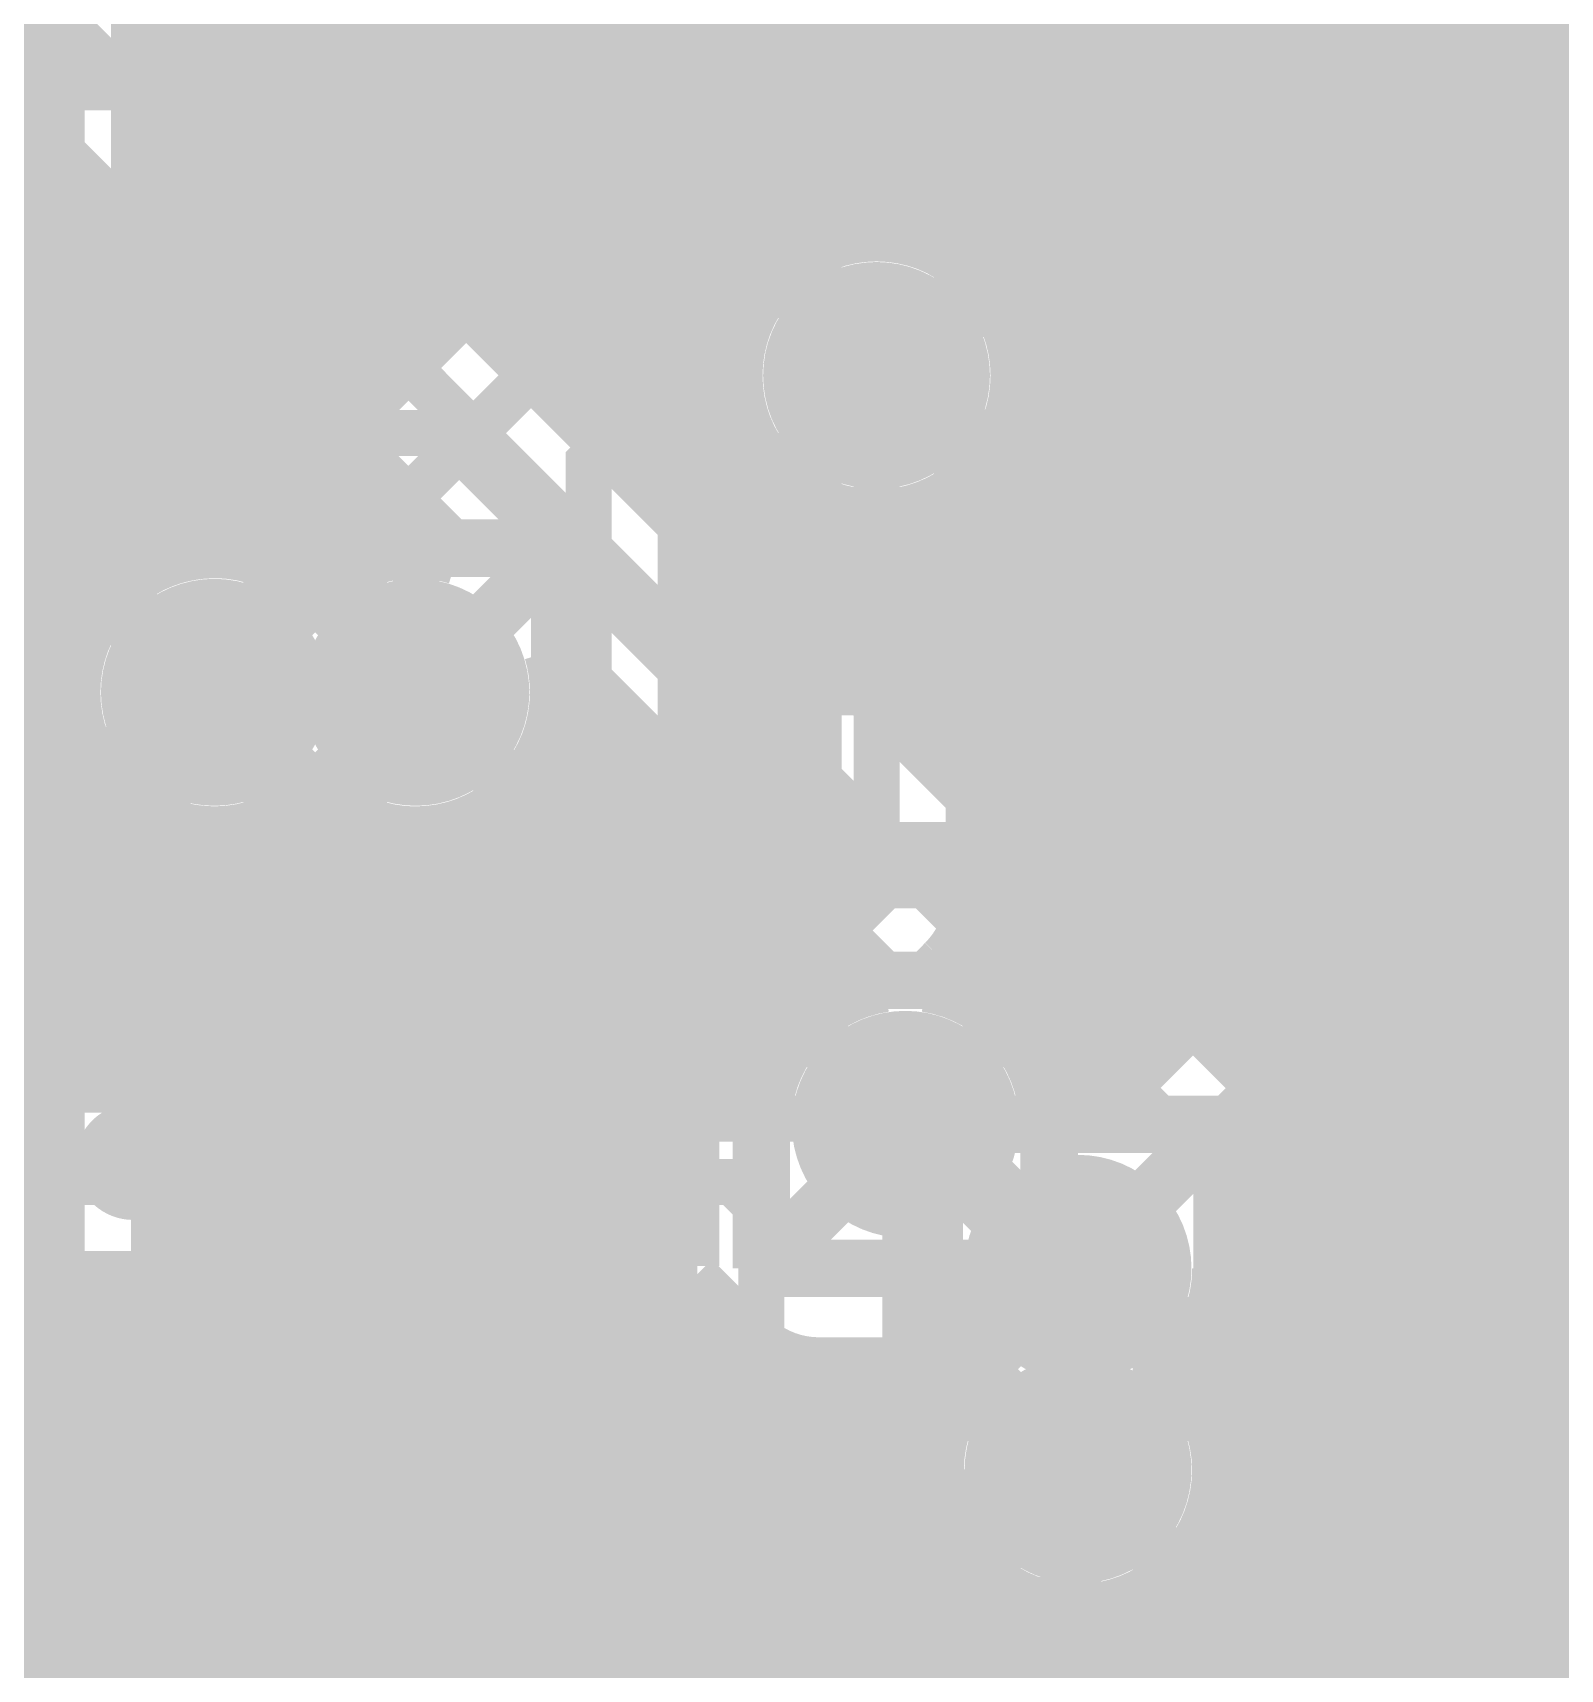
# Model space of a CAD drawing. Extents: x -4 to 136, y -50 to 40.
# Drawn here: x 70.45 to 77.18, y 10.3 to 17.51 of the extents above; entities that cross this region are included whole.
import ezdxf

# ---------------------------------------------------------------- set-up
doc = ezdxf.new("R2010")
doc.units = 0
doc.header["$MEASUREMENT"] = 0
doc.layers.get('0').update_dxf_attribs({"linetype": 'CONTINUOUS'})
for name, color, linetype in [('25-335-0_BOT', 7, 'CONTINUOUS'), ('25-335-0_DRD', 7, 'CONTINUOUS'), ('25-335-0_GND', 6, 'CONTINUOUS'), ('25-335-0_IN1', 4, 'CONTINUOUS'), ('25-335-0_SMT', 5, 'CONTINUOUS'), ('25-335-0_SPT', 10, 'CONTINUOUS'), ('25-335-0_SST', 9, 'CONTINUOUS'), ('25-335-0_TOP', 12, 'CONTINUOUS'), ('THRUHOLE_TAP', 15, 'CONTINUOUS')]:
    doc.layers.add(name, color=color, linetype=linetype)

# ---------------------------------------------------------------- blocks, each defined once
blk = doc.blocks.new('ROUND_40')
at = {"const_width": 0.29972}
blk.add_lwpolyline([(-0.14986, 0, 1), (0.14986, 0, 1)], format="xyb", close=True, dxfattribs=at)
blk = doc.blocks.new('ROUND_60')
at = {"const_width": 0.50038}
blk.add_lwpolyline([(-0.25019, 0, 1), (0.25019, 0, 1)], format="xyb", close=True, dxfattribs=at)
blk = doc.blocks.new('RECTANGLE_2')
blk.add_solid([(0.4826, 0.4064), (0.4826, -0.4064), (-0.4826, 0.4064), (-0.4826, -0.4064)])
blk = doc.blocks.new('RECTANGLE_21')
blk.add_solid([(0.44958, 0.65024), (0.44958, -0.65024), (-0.44958, 0.65024), (-0.44958, -0.65024)])
blk = doc.blocks.new('ROUND_23')
at = {"const_width": 0.10033}
blk.add_lwpolyline([(-0.050164, 0, 1), (0.050164, 0, 1)], format="xyb", close=True, dxfattribs=at)

msp = doc.modelspace()

# ---------------------------------------------------------------- linework, layer by layer
at = {"layer": '25-335-0_BOT'}
for points, const_width in [([(71.3232, 26.1112), (71.3232, 15.22984)], 0.254), ([(71.5518, 26.1112), (71.5518, 15.15618)], 0.254), ([(71.7804, 26.1112), (71.7804, 15.73784)], 0.254), ([(72.009, 26.1112), (72.009, 15.9766)], 0.254), ([(72.2376, 26.1112), (72.2376, 16.2052)], 0.254), ([(72.4662, 26.1112), (72.4662, 16.4338)], 0.254), ([(72.6948, 26.1112), (72.6948, 16.6624)], 0.254), ([(72.9234, 26.1112), (72.9234, 16.891)], 0.254), ([(73.152, 26.1112), (73.152, 17.1196)], 0.254), ([(73.3806, 26.1112), (73.3806, 17.3482)], 0.254), ([(73.6092, 26.1112), (73.6092, 17.5768)], 0.254), ([(70.104, 9.4488), (70.485, 9.8298), (70.485, 24.13)], 0.381), ([(71.0946, 23.96998), (71.0946, 15.2146)], 0.254), ([(71.0057, 23.7744), (71.0057, 15.18666)], 0.254), ([(72.136, 14.605), (72.136, 15.494), (74.549, 17.907), (82.804, 17.907), (83.439, 18.542), (83.693, 18.542)], 0.2032), ([(74.2442, 18.2118), (71.83628, 15.80388)], 0.254), ([(73.50506, 17.4752), (71.0057, 17.4752)], 0.254), ([(83.185, 17.399), (74.676, 17.399), (72.898, 15.621), (72.898, 14.351), (72.517, 13.97), (71.882, 13.97), (71.247, 14.605)], 0.2032), ([(73.27646, 17.2466), (71.0057, 17.2466)], 0.254), ([(73.04786, 17.018), (71.0057, 17.018)], 0.254), ([(74.8538, 16.9672), (74.45248, 16.56334)], 0.254), ([(82.72526, 16.9672), (74.8538, 16.9672)], 0.254), ([(74.9808, 16.9672), (74.9808, 12.68984)], 0.254), ([(75.2094, 16.9672), (75.2094, 12.827)], 0.254), ([(75.438, 16.9672), (75.438, 13.0556)], 0.254), ([(75.6666, 16.9672), (75.6666, 13.28166)], 0.254), ([(75.8952, 16.9672), (75.8952, 13.38326)], 0.254), ([(76.1238, 16.9672), (76.1238, 13.3858)], 0.254), ([(76.3524, 16.9672), (76.3524, 13.3858)], 0.254), ([(76.581, 16.9672), (76.581, 13.3858)], 0.254), ([(76.8096, 16.9672), (76.8096, 13.3858)], 0.254), ([(77.0382, 16.9672), (77.0382, 13.3858)], 0.254), ([(77.2668, 16.9672), (77.2668, 13.3858)], 0.254), ([(74.7522, 16.86306), (74.7522, 16.23822)], 0.254), ([(72.81926, 16.7894), (71.0057, 16.7894)], 0.254), ([(83.02498, 16.7894), (74.676, 16.7894)], 0.254), ([(74.5236, 16.63446), (74.5236, 16.5227)], 0.254), ([(72.59066, 16.5608), (71.0057, 16.5608)], 0.254), ([(87.3125, 16.5608), (74.45756, 16.5608)], 0.254), ([(72.36206, 16.3322), (71.0057, 16.3322)], 0.254), ([(77.79766, 16.3322), (74.70394, 16.3322)], 0.254), ([(72.13346, 16.1036), (71.0057, 16.1036)], 0.254), ([(77.64526, 16.1036), (74.7903, 16.1036)], 0.254), ([(73.66, 6.477), (73.66, 13.208), (74.168, 13.716), (74.168, 16.002)], 0.2032), ([(71.90486, 15.875), (71.0057, 15.875)], 0.254), ([(77.60208, 15.875), (74.78522, 15.875)], 0.254), ([(74.7522, 15.76578), (74.7522, 13.1318)], 0.254), ([(73.60412, 15.71752), (73.3298, 15.44066)], 0.254), ([(73.6092, 15.7099), (73.6092, 13.7668)], 0.254), ([(71.73214, 15.6464), (71.0057, 15.6464)], 0.254), ([(73.6473, 15.6464), (73.533, 15.6464)], 0.254), ([(77.64526, 15.6464), (74.6887, 15.6464)], 0.254), ([(73.7362, 15.54226), (73.7362, 13.8938)], 0.254), ([(74.5998, 15.54226), (74.5998, 13.716)], 0.254), ([(71.7042, 15.494), (71.7042, 15.0622)], 0.254), ([(73.3806, 15.49146), (73.3806, 13.5382)], 0.254), ([(71.7042, 15.4178), (71.0057, 15.4178)], 0.254), ([(73.3298, 15.44066), (73.3298, 14.351)], 0.254), ([(73.7362, 15.4178), (73.3298, 15.4178)], 0.254), ([(77.79766, 15.4178), (74.5998, 15.4178)], 0.254), ([(71.7042, 15.1892), (71.48322, 15.1892)], 0.254), ([(73.7362, 15.1892), (73.3298, 15.1892)], 0.254), ([(79.78648, 15.1892), (74.5998, 15.1892)], 0.254), ([(73.7362, 14.9606), (73.3298, 14.9606)], 0.254), ([(79.9084, 14.9606), (74.5998, 14.9606)], 0.254), ([(73.7362, 14.732), (73.3298, 14.732)], 0.254), ([(87.3125, 14.732), (74.5998, 14.732)], 0.254), ([(73.7362, 14.5034), (73.3298, 14.5034)], 0.254), ([(87.3125, 14.5034), (74.5998, 14.5034)], 0.254), ([(73.7362, 14.2748), (73.32218, 14.2748)], 0.254), ([(87.3125, 14.2748), (74.5998, 14.2748)], 0.254), ([(71.0057, 14.02334), (71.0057, 9.8298)], 0.254), ([(73.2028, 14.0462), (72.82688, 13.67028)], 0.254), ([(73.7362, 14.0462), (73.2028, 14.0462)], 0.254), ([(87.3125, 14.0462), (74.5998, 14.0462)], 0.254), ([(71.0946, 13.99286), (71.0946, -0.09398)], 0.254), ([(71.26478, 13.97508), (71.56958, 13.67028)], 0.254), ([(73.152, 13.99286), (73.152, 6.84784)], 0.254), ([(71.3232, 13.91666), (71.3232, -2.7813)], 0.254), ([(73.7362, 13.8938), (73.36028, 13.51788)], 0.254), ([(71.42226, 13.8176), (71.0057, 13.8176)], 0.254), ([(73.65746, 13.8176), (72.9742, 13.8176)], 0.254), ([(87.3125, 13.8176), (74.5998, 13.8176)], 0.254), ([(72.9234, 13.76426), (72.9234, -2.7813)], 0.254), ([(71.5518, 13.68806), (71.5518, -2.7813)], 0.254), ([(71.6788, 13.589), (71.0057, 13.589)], 0.254), ([(73.42886, 13.589), (72.7202, 13.589)], 0.254), ([(87.24138, 13.589), (74.57948, 13.589)], 0.254), ([(71.7804, 13.5509), (71.7804, -2.7813)], 0.254), ([(72.517, 13.5382), (71.882, 13.5382)], 0.254), ([(72.009, 13.5382), (72.009, -2.7813)], 0.254), ([(72.2376, 13.5382), (72.2376, -2.7813)], 0.254), ([(72.4662, 13.5382), (72.4662, -2.7813)], 0.254), ([(72.6948, 13.5763), (72.6948, -2.7813)], 0.254), ([(74.5236, 13.46962), (74.5236, 13.28674)], 0.254), ([(74.4728, 13.4112), (74.38644, 13.3223)], 0.254), ([(82.55, 13.3858), (75.946, 13.3858)], 0.254), ([(73.25614, 13.3604), (71.0057, 13.3604)], 0.254), ([(75.79868, 13.3604), (74.422, 13.3604)], 0.254), ([(75.6412, 13.2588), (75.07478, 12.69492)], 0.254), ([(73.2282, 13.208), (73.2282, 6.9342)], 0.254), ([(73.2282, 13.1318), (71.0057, 13.1318)], 0.254), ([(75.51166, 13.1318), (74.7522, 13.1318)], 0.254), ([(73.2282, 12.9032), (71.0057, 12.9032)], 0.254), ([(75.28306, 12.9032), (74.8919, 12.9032)], 0.254), ([(83.439, 12.065), (82.55, 12.954), (75.946, 12.954), (75.057, 12.065)], 0.2032), ([(73.2282, 12.6746), (71.0057, 12.6746)], 0.254), ([(74.295, 4.318), (74.295, 12.7)], 0.2032), ([(74.92492, 12.67968), (74.92394, 12.69994)], 0.254), ([(82.36966, 12.5222), (76.1238, 12.5222), (75.68692, 12.08278)], 0.254), ([(76.1238, 12.51966), (76.1238, 3.0226)], 0.254), ([(76.3524, 12.5222), (76.3524, 3.43154)], 0.254), ([(76.581, 12.5222), (76.581, 3.66014)], 0.254), ([(76.8096, 12.5222), (76.8096, 3.80746)], 0.254), ([(77.0382, 12.5222), (77.0382, 3.90398)], 0.254), ([(77.2668, 12.5222), (77.2668, 3.95478)], 0.254), ([(73.2282, 12.446), (71.0057, 12.446)], 0.254), ([(82.44586, 12.446), (76.0476, 12.446)], 0.254), ([(75.8952, 12.29106), (75.8952, -2.7813)], 0.254), ([(73.2282, 12.2174), (71.0057, 12.2174)], 0.254), ([(82.67446, 12.2174), (75.819, 12.2174)], 0.254), ([(73.2282, 11.9888), (71.0057, 11.9888)], 0.254), ([(82.81416, 11.9888), (75.68184, 11.9888)], 0.254), ([(75.6666, 11.90498), (75.6666, 11.33348)], 0.254), ([(73.2282, 11.7602), (71.0057, 11.7602)], 0.254), ([(82.88782, 11.7602), (75.60818, 11.7602)], 0.254), ([(73.2282, 11.5316), (71.0057, 11.5316)], 0.254), ([(83.10372, 11.5316), (75.5777, 11.5316)], 0.254), ([(73.2282, 11.303), (71.0057, 11.303)], 0.254), ([(82.81162, 11.303), (75.67422, 11.303)], 0.254), ([(73.2282, 11.0744), (71.0057, 11.0744)], 0.254), ([(82.62112, 11.0744), (75.6793, 11.0744)], 0.254), ([(75.6666, 11.01598), (75.6666, 9.68248)], 0.254), ([(73.2282, 10.8458), (71.0057, 10.8458)], 0.254), ([(82.55762, 10.8458), (75.59294, 10.8458)], 0.254), ([(74.7268, 10.64006), (74.7268, 10.06094)], 0.254), ([(75.438, 10.67308), (75.438, 10.02538)], 0.254), ([(73.2282, 10.6172), (71.0057, 10.6172)], 0.254), ([(74.7649, 10.6172), (74.7268, 10.6172)], 0.254), ([(74.7522, 10.62482), (74.7522, 10.07618)], 0.254), ([(75.2094, 10.56386), (75.2094, 10.1346)], 0.254), ([(82.58048, 10.6172), (75.34656, 10.6172)], 0.254), ([(74.9808, 10.55116), (74.9808, 10.14984)], 0.254), ([(73.2282, 10.3886), (71.0057, 10.3886)], 0.254), ([(82.7024, 10.3886), (74.7268, 10.3886)], 0.254)]:
    msp.add_lwpolyline(points, dxfattribs=dict(at, const_width=const_width))
at = {"layer": '25-335-0_BOT', "const_width": 0.254}
for points in [[(74.79792, 16.002, 0.2826171), (74.45248, 16.56334)], [(74.5998, 15.54226, 0.2070673), (74.79872, 16.002)], [(71.8312, 15.7988, 0.1989124), (71.70495, 15.494)], [(73.60412, 15.71752, 0.0875936), (73.73561, 15.54164)], [(71.247, 15.23492, 0.0986284), (71.00562, 15.18684)], [(71.6915, 15.05204, 0.198172), (71.247, 15.23542)], [(73.2028, 14.0462, 0.1989124), (73.32905, 14.351)], [(71.0057, 14.02334, 0.0986279), (71.247, 13.97528)], [(71.5772, 13.6652, 0.1989124), (71.882, 13.53895)], [(72.517, 13.5382, 0.1989115), (72.82233, 13.66467)], [(72.517, 13.5382, 0.1989115), (72.82233, 13.66467)], [(74.4728, 13.4112, 0.1989124), (74.59905, 13.716)], [(74.4728, 13.4112, 0.1989124), (74.59905, 13.716)], [(73.3552, 13.5128, 0.1989124), (73.22895, 13.208)], [(75.946, 13.3858, 0.1989132), (75.64067, 13.25933)], [(74.92492, 12.7, 0.3721004), (74.38644, 13.3223)], [(75.057, 12.69492, 0.0529646), (74.92466, 12.68086)], [(75.50404, 11.6205, 0.198172), (75.68742, 12.065)], [(75.68692, 11.176, 0.198172), (75.50369, 11.62015)], [(75.68692, 11.176, 0.198172), (75.50369, 11.62015)], [(75.057, 10.54608, 0.4142136), (75.68692, 11.176)], [(75.057, 10.54608, 0.4142136), (75.68692, 11.176)], [(74.7268, 10.64006, 0.1389295), (75.057, 10.54651)], [(74.7268, 10.64006, 0.1389295), (75.057, 10.54651)]]:
    msp.add_lwpolyline(points, format="xyb", dxfattribs=at)
at = {"layer": '25-335-0_DRD', "const_width": 0.254}
for points in [[(73.533, 16.637), (73.533, 15.367)], [(74.803, 16.637), (73.533, 16.637)], [(74.803, 16.637), (73.533, 15.367)], [(74.803, 15.367), (73.533, 16.637)], [(74.803, 15.367), (74.803, 16.637)], [(73.533, 15.367), (74.803, 15.367)], [(70.612, 15.24), (70.612, 13.97)], [(71.882, 15.24), (70.612, 15.24)], [(71.882, 15.24), (70.612, 13.97)], [(71.882, 13.97), (70.612, 15.24)], [(71.501, 15.24), (71.501, 13.97)], [(72.771, 15.24), (71.501, 15.24)], [(72.771, 15.24), (71.501, 13.97)], [(72.771, 13.97), (71.501, 15.24)], [(71.882, 13.97), (71.882, 15.24)], [(72.771, 13.97), (72.771, 15.24)], [(70.612, 13.97), (71.882, 13.97)], [(71.501, 13.97), (72.771, 13.97)], [(73.66, 13.335), (73.66, 12.065)], [(74.93, 13.335), (73.66, 13.335)], [(74.93, 13.335), (73.66, 12.065)], [(74.93, 12.065), (73.66, 13.335)], [(74.93, 12.065), (74.93, 13.335)], [(74.422, 12.7), (74.422, 11.43)], [(75.692, 12.7), (74.422, 12.7)], [(75.692, 12.7), (74.422, 11.43)], [(75.692, 11.43), (74.422, 12.7)], [(75.692, 11.43), (75.692, 12.7)], [(73.66, 12.065), (74.93, 12.065)], [(74.422, 11.811), (74.422, 10.541)], [(75.692, 11.811), (74.422, 11.811)], [(75.692, 11.811), (74.422, 10.541)], [(75.692, 10.541), (74.422, 11.811)], [(74.422, 11.811), (74.422, 10.541)], [(75.692, 11.811), (74.422, 11.811)], [(75.692, 11.811), (74.422, 10.541)], [(75.692, 10.541), (74.422, 11.811)], [(75.692, 10.541), (75.692, 11.811)], [(75.692, 10.541), (75.692, 11.811)], [(74.422, 11.43), (75.692, 11.43)], [(74.422, 10.541), (75.692, 10.541)], [(74.422, 10.541), (75.692, 10.541)]]:
    msp.add_lwpolyline(points, dxfattribs=at)
at = {"layer": '25-335-0_IN1'}
for points, const_width in [([(71.5518, 32.0802), (71.5518, 17.1958)], 0.254), ([(71.7804, 32.0802), (71.7804, 16.9672)], 0.254), ([(72.009, 32.0802), (72.009, 16.7386)], 0.254), ([(72.2376, 32.0802), (72.2376, 16.51)], 0.254), ([(72.4662, 32.0802), (72.4662, 16.2814)], 0.254), ([(72.6948, 32.0802), (72.6948, 16.0528)], 0.254), ([(72.9234, 32.0802), (72.9234, 15.8242)], 0.254), ([(73.152, 32.0802), (73.152, 15.5956)], 0.254), ([(73.3806, 32.0802), (73.3806, 15.367)], 0.254), ([(73.6092, 32.0802), (73.6092, 16.29156)], 0.254), ([(75.2094, 32.0802), (75.2094, 13.5382)], 0.254), ([(75.438, 32.0802), (75.438, 13.3096)], 0.254), ([(75.6666, 32.0802), (75.6666, 13.081)], 0.254), ([(75.8952, 32.0802), (75.8952, 12.8524)], 0.254), ([(76.1238, 32.0802), (76.1238, 12.6238)], 0.254), ([(76.3524, 32.0802), (76.3524, 12.3952)], 0.254), ([(76.581, 32.0802), (76.581, 12.1666)], 0.254), ([(76.8096, 32.0802), (76.8096, 11.938)], 0.254), ([(73.8378, 30.93466), (73.8378, 16.53794)], 0.254), ([(71.3232, 26.30678), (71.3232, 17.4244)], 0.254), ([(77.0382, 24.94026), (77.0382, 11.7094)], 0.254), ([(77.2668, 24.8031), (77.2668, 11.4808)], 0.254), ([(74.0664, 24.3586), (74.0664, 16.6243)], 0.254), ([(74.9808, 24.30526), (74.9808, 13.7668)], 0.254), ([(74.295, 24.18842), (74.295, 16.61922)], 0.254), ([(74.5236, 24.13508), (74.5236, 16.5227)], 0.254), ([(74.7522, 24.1681), (74.7522, 16.23822)], 0.254), ([(69.723, 18.415), (81.407, 6.731), (81.661, 6.731)], 0.2032), ([(70.35292, 18.39468), (81.28508, 7.46252)], 0.254), ([(69.74078, 17.78508), (72.31888, 15.20698)], 0.254), ([(77.8002, 17.4752), (71.2724, 17.4752)], 0.254), ([(77.8002, 17.2466), (71.501, 17.2466)], 0.254), ([(70.4088, 17.11706), (70.4088, 12.8778)], 0.254), ([(70.50786, 17.018), (67.4878, 17.018)], 0.254), ([(77.8002, 17.018), (71.7296, 17.018)], 0.254), ([(70.6374, 16.88846), (70.6374, 14.76248)], 0.254), ([(70.73646, 16.7894), (67.4878, 16.7894)], 0.254), ([(77.8002, 16.7894), (71.9582, 16.7894)], 0.254), ([(70.866, 16.65986), (70.866, 15.10538)], 0.254), ([(70.96506, 16.5608), (67.4878, 16.5608)], 0.254), ([(73.8759, 16.5608), (72.1868, 16.5608)], 0.254), ([(77.8002, 16.5608), (74.45756, 16.5608)], 0.254), ([(71.0946, 16.43126), (71.0946, 15.2146)], 0.254), ([(71.19366, 16.3322), (67.56146, 16.3322)], 0.254), ([(73.63206, 16.3322), (72.4154, 16.3322)], 0.254), ([(77.79766, 16.3322), (74.70394, 16.3322)], 0.254), ([(71.3232, 16.20266), (71.3232, 15.22984)], 0.254), ([(71.42226, 16.1036), (67.6148, 16.1036)], 0.254), ([(73.5457, 16.1036), (72.644, 16.1036)], 0.254), ([(77.64526, 16.1036), (74.7903, 16.1036)], 0.254), ([(71.5518, 15.97406), (71.5518, 15.15618)], 0.254), ([(71.65086, 15.875), (67.75958, 15.875)], 0.254), ([(73.55078, 15.875), (72.8726, 15.875)], 0.254), ([(77.60208, 15.875), (74.78522, 15.875)], 0.254), ([(74.7522, 15.76578), (74.7522, 13.9954)], 0.254), ([(71.7804, 15.74546), (71.7804, 15.1257)], 0.254), ([(73.6092, 15.7099), (73.6092, 15.1384)], 0.254), ([(71.87946, 15.6464), (67.81292, 15.6464)], 0.254), ([(73.6473, 15.6464), (73.1012, 15.6464)], 0.254), ([(77.64526, 15.6464), (74.6887, 15.6464)], 0.254), ([(72.009, 15.51686), (72.009, 15.22222)], 0.254), ([(73.8378, 15.46606), (73.8378, 14.9098)], 0.254), ([(74.5236, 15.4813), (74.5236, 14.224)], 0.254), ([(72.10806, 15.4178), (67.7799, 15.4178)], 0.254), ([(73.93178, 15.4178), (73.3298, 15.4178)], 0.254), ([(77.79766, 15.4178), (74.40422, 15.4178)], 0.254), ([(74.0664, 15.3797), (74.0664, 14.6812)], 0.254), ([(74.295, 15.38478), (74.295, 14.4526)], 0.254), ([(72.2376, 15.28826), (72.2376, 15.2273)], 0.254), ([(71.01078, 15.1892), (67.6402, 15.1892)], 0.254), ([(71.89978, 15.1892), (71.48322, 15.1892)], 0.254), ([(79.78648, 15.1892), (73.5584, 15.1892)], 0.254), ([(70.7263, 14.9606), (62.23, 14.9606)], 0.254), ([(79.9084, 14.9606), (73.787, 14.9606)], 0.254), ([(72.73798, 14.78788), (74.20356, 13.3223)], 0.254), ([(70.62978, 14.732), (62.4586, 14.732)], 0.254), ([(72.79386, 14.732), (72.75322, 14.732)], 0.254), ([(89.72042, 14.732), (74.0156, 14.732)], 0.254), ([(72.9234, 14.60246), (72.9234, 12.8778)], 0.254), ([(70.6247, 14.5034), (62.6872, 14.5034)], 0.254), ([(73.02246, 14.5034), (72.7583, 14.5034)], 0.254), ([(89.8906, 14.5034), (74.2442, 14.5034)], 0.254), ([(70.6374, 14.44498), (70.6374, 12.8778)], 0.254), ([(72.6948, 14.3129), (72.6948, 12.8778)], 0.254), ([(73.152, 14.37386), (73.152, 12.8778)], 0.254), ([(70.71106, 14.2748), (63.15456, 14.2748)], 0.254), ([(73.25106, 14.2748), (72.67194, 14.2748)], 0.254), ([(92.0369, 14.2748), (74.4728, 14.2748)], 0.254), ([(70.866, 14.10208), (70.866, 12.8778)], 0.254), ([(73.3806, 14.14526), (73.3806, 12.8778)], 0.254), ([(70.9549, 14.0462), (63.40094, 14.0462)], 0.254), ([(71.8439, 14.0462), (71.53656, 14.0462)], 0.254), ([(71.5518, 14.05382), (71.5518, 12.8778)], 0.254), ([(71.7804, 14.0843), (71.7804, 12.8778)], 0.254), ([(73.47966, 14.0462), (72.42556, 14.0462)], 0.254), ([(72.4662, 14.06906), (72.4662, 12.8778)], 0.254), ([(91.79306, 14.0462), (74.7014, 14.0462)], 0.254), ([(71.0946, 13.99286), (71.0946, 12.8778)], 0.254), ([(71.3232, 13.98016), (71.3232, 12.8778)], 0.254), ([(72.009, 13.98778), (72.009, 12.8778)], 0.254), ([(72.2376, 13.9827), (72.2376, 12.8778)], 0.254), ([(73.6092, 13.91666), (73.6092, 12.87018)], 0.254), ([(73.70826, 13.8176), (63.4873, 13.8176)], 0.254), ([(91.7067, 13.8176), (74.93, 13.8176)], 0.254), ([(73.8378, 13.68806), (73.8378, 13.1318)], 0.254), ([(73.93686, 13.589), (63.48222, 13.589)], 0.254), ([(91.71178, 13.589), (75.1586, 13.589)], 0.254), ([(74.0664, 13.45946), (74.0664, 13.28674)], 0.254), ([(74.16546, 13.3604), (63.3857, 13.3604)], 0.254), ([(83.73872, 13.3604), (75.3872, 13.3604)], 0.254), ([(73.83526, 13.1318), (63.10122, 13.1318)], 0.254), ([(83.52282, 13.1318), (75.6158, 13.1318)], 0.254), ([(73.6981, 12.9032), (62.2808, 12.9032)], 0.254), ([(73.533, 12.8778), (62.3062, 12.8778)], 0.254), ([(83.44916, 12.9032), (75.8444, 12.9032)], 0.254), ([(83.27898, 12.6746), (76.073, 12.6746)], 0.254), ([(82.93608, 12.446), (76.3016, 12.446)], 0.254), ([(75.057, 12.065), (73.914, 12.065), (73.533, 12.446), (61.849, 12.446)], 0.2032), ([(82.82686, 12.2174), (76.5302, 12.2174)], 0.254), ([(73.35266, 12.0142), (69.6468, 12.0142)], 0.254), ([(70.4088, 12.0142), (70.4088, 9.99998)], 0.254), ([(70.6374, 12.0142), (70.6374, 9.78408)], 0.254), ([(70.866, 12.0142), (70.866, 5.5118)], 0.254), ([(71.0946, 12.0142), (71.0946, 5.5118)], 0.254), ([(71.3232, 12.0142), (71.3232, 5.5118)], 0.254), ([(71.5518, 12.0142), (71.5518, 5.5118)], 0.254), ([(71.7804, 12.0142), (71.7804, 5.5118)], 0.254), ([(72.009, 12.0142), (72.009, 5.5118)], 0.254), ([(72.2376, 12.0142), (72.2376, 5.5118)], 0.254), ([(72.4662, 12.0142), (72.4662, 5.5118)], 0.254), ([(72.6948, 12.0142), (72.6948, 5.5118)], 0.254), ([(72.9234, 12.0142), (72.9234, 5.5118)], 0.254), ([(73.152, 12.0142), (73.152, 6.84784)], 0.254), ([(73.35266, 12.0142), (73.60158, 11.76528)], 0.254), ([(73.37806, 11.9888), (69.6722, 11.9888)], 0.254), ([(73.3806, 11.98626), (73.3806, 7.04088)], 0.254), ([(82.81416, 11.9888), (76.7588, 11.9888)], 0.254), ([(75.65644, 11.87196), (81.09458, 6.43128)], 0.254), ([(75.6666, 11.85926), (75.6666, 11.33348)], 0.254), ([(73.60666, 11.7602), (69.8119, 11.7602)], 0.254), ([(73.6092, 11.75766), (73.6092, 7.10438)], 0.254), ([(75.76566, 11.7602), (75.60818, 11.7602)], 0.254), ([(82.88782, 11.7602), (76.9874, 11.7602)], 0.254), ([(73.8378, 11.64082), (73.8378, 7.08152)], 0.254), ([(74.59726, 11.6332), (73.914, 11.6332)], 0.254), ([(74.0664, 11.6332), (74.0664, 6.95706)], 0.254), ([(74.295, 11.6332), (74.295, 5.5118)], 0.254), ([(74.5236, 11.6332), (74.5236, 11.51128)], 0.254), ([(75.8952, 11.63066), (75.8952, 5.5118)], 0.254), ([(74.5363, 11.5316), (69.84492, 11.5316)], 0.254), ([(75.99426, 11.5316), (75.5777, 11.5316)], 0.254), ([(83.10372, 11.5316), (77.216, 11.5316)], 0.254), ([(76.1238, 11.40206), (76.1238, 5.5118)], 0.254), ([(74.43978, 11.303), (69.79158, 11.303)], 0.254), ([(76.22286, 11.303), (75.67422, 11.303)], 0.254), ([(75.057, 11.176), (75.057, 9.525), (75.057, 7.747)], 0.2032), ([(75.057, 9.525), (75.057, 11.176)], 0.2032), ([(76.3524, 11.17346), (76.3524, 5.5118)], 0.254), ([(74.4347, 11.0744), (69.61886, 11.0744)], 0.254), ([(76.45146, 11.0744), (75.6793, 11.0744)], 0.254), ([(75.6666, 11.01598), (75.6666, 9.68248)], 0.254), ([(76.581, 10.94486), (76.581, 5.5118)], 0.254), ([(74.52106, 10.8458), (65.8368, 10.8458)], 0.254), ([(76.68006, 10.8458), (75.59294, 10.8458)], 0.254), ([(74.5236, 10.84072), (74.5236, 9.86028)], 0.254), ([(74.6252, 10.71626), (74.6252, 9.9822)], 0.254), ([(74.6252, 10.71626), (74.6252, 9.9822)], 0.254), ([(75.4888, 10.71626), (75.4888, 9.9822)], 0.254), ([(75.4888, 10.71626), (75.4888, 9.9822)], 0.254), ([(76.8096, 10.71626), (76.8096, 5.5118)], 0.254), ([(74.6252, 10.6172), (66.0654, 10.6172)], 0.254), ([(76.90866, 10.6172), (75.4888, 10.6172)], 0.254), ([(77.0382, 10.48766), (77.0382, 5.5118)], 0.254), ([(74.6252, 10.3886), (66.294, 10.3886)], 0.254), ([(77.13726, 10.3886), (75.4888, 10.3886)], 0.254), ([(77.2668, 10.25906), (77.2668, 5.5118)], 0.254)]:
    msp.add_lwpolyline(points, dxfattribs=dict(at, const_width=const_width))
at = {"layer": '25-335-0_IN1', "const_width": 0.254}
for points in [[(74.168, 16.63192, 0.4142136), (73.53808, 16.002)], [(74.79792, 16.002, 0.4142136), (74.168, 16.63192)], [(73.53808, 16.002, 0.4142136), (74.168, 15.37208)], [(74.168, 15.37208, 0.4142136), (74.79792, 16.002)], [(71.247, 15.23492, 0.4142136), (70.61708, 14.605)], [(71.6915, 15.05204, 0.198172), (71.247, 15.23542)], [(72.136, 15.23492, 0.1981726), (71.69185, 15.05169)], [(72.31888, 15.20698, 0.0738682), (72.136, 15.23415)], [(72.76592, 14.605, 0.0738679), (72.73872, 14.7881)], [(70.61708, 14.605, 0.4142136), (71.247, 13.97508)], [(72.136, 13.97508, 0.4142136), (72.76592, 14.605)], [(71.247, 13.97508, 0.1981715), (71.69115, 14.15831)], [(71.6915, 14.15796, 0.198172), (72.136, 13.97458)], [(74.20356, 13.3223, 0.3051812), (73.68286, 12.84986)], [(73.68286, 12.84986, 0.0890644), (73.533, 12.87677)], [(73.68286, 12.84986, 0.0890644), (73.533, 12.87677)], [(75.50404, 11.6205, 0.1182972), (75.65707, 11.87176)], [(73.6092, 11.7602, 0.1989124), (73.914, 11.63395)], [(74.60996, 11.6205, 0.198172), (74.42658, 11.176)], [(74.60996, 11.6205, 0.198172), (74.42658, 11.176)], [(75.68692, 11.176, 0.198172), (75.50369, 11.62015)], [(75.68692, 11.176, 0.198172), (75.50369, 11.62015)], [(74.42708, 11.176, 0.2070672), (74.62575, 10.71684)], [(74.42708, 11.176, 0.2070672), (74.62575, 10.71684)], [(75.4888, 10.71626, 0.2070673), (75.68772, 11.176)], [(75.4888, 10.71626, 0.2070673), (75.68772, 11.176)]]:
    msp.add_lwpolyline(points, format="xyb", dxfattribs=at)
at = {"layer": '25-335-0_SST'}
for points, const_width in [([(70.8914, 14.224), (70.8914, 18.034), (73.914, 18.034), (73.914, 13.6906), (71.4248, 13.6906), (70.8914, 14.224)], 0.20066), ([(78.3336, 17.526), (78.3336, 13.716), (75.311, 13.716), (75.311, 18.0594), (77.8002, 18.0594), (78.3336, 17.526)], 0.20066), ([(70.57644, 15.92326), (69.73062, 15.92326), (69.56044, 15.98422), (69.56044, 16.33982), (69.73062, 16.39824), (70.57644, 16.39824)], 0.1524), ([(75.17638, 15.77594), (74.33056, 15.77594), (74.16038, 15.83436), (74.16038, 16.18996), (74.33056, 16.24838), (75.17638, 16.24838)], 0.1524), ([(69.56044, 15.44066), (70.57644, 15.08506), (70.57644, 15.56004)], 0.1524), ([(74.4982, 14.93774), (74.4982, 15.41018), (75.17638, 15.17396), (75.17638, 15.05458), (74.16038, 15.05458)], 0.1524), ([(70.81012, 12.69746), (70.81012, 12.37234)], 0.1524), ([(70.94728, 12.70508), (70.94728, 12.36472)], 0.1524), ([(71.05904, 12.59332), (70.71868, 12.59332)], 0.1524), ([(71.05142, 12.45616), (70.7263, 12.45616)], 0.1524), ([(70.9295, 11.6205), (70.9295, 8.6995), (72.5678, 8.6995), (72.5678, 11.6205), (70.9295, 11.6205)], 0.1524), ([(75.3745, 11.6205), (75.3745, 8.6995), (77.0128, 8.6995), (77.0128, 11.6205), (75.3745, 11.6205)], 0.1524), ([(70.2564, 11.10234), (70.2564, 10.74674), (70.42658, 10.62736), (70.59676, 10.62736), (70.7644, 10.74674), (70.7644, 11.10234), (69.7484, 11.10234)], 0.1524), ([(74.5744, 11.10234), (74.5744, 10.74674), (74.74458, 10.62736), (74.91476, 10.62736), (75.0824, 10.74674), (75.0824, 11.10234), (74.0664, 11.10234)], 0.1524), ([(74.5744, 10.80516), (74.0664, 10.62736)], 0.1524), ([(69.7484, 9.78916), (69.7484, 10.26414), (70.42658, 9.78916), (70.59676, 9.78916), (70.7644, 9.85012), (70.7644, 10.20572), (70.59676, 10.26414)], 0.1524), ([(74.0664, 9.78916), (74.0664, 10.26414), (74.74458, 9.78916), (74.91476, 9.78916), (75.0824, 9.85012), (75.0824, 10.20572), (74.91476, 10.26414)], 0.1524)]:
    msp.add_lwpolyline(points, dxfattribs=dict(at, const_width=const_width))
at = {"layer": '25-335-0_SST', "const_width": 0.1524}
for points in [[(70.88886, 12.71524, 0.4142136), (70.70852, 12.5349)], [(71.0692, 12.5349, 0.4142136), (70.88886, 12.71524)], [(70.70852, 12.5349, 0.4142136), (70.88886, 12.35456)], [(70.88886, 12.35456, 0.4142136), (71.0692, 12.5349)]]:
    msp.add_lwpolyline(points, format="xyb", dxfattribs=at)
at = {"layer": '25-335-0_TOP'}
for points, const_width in [([(74.168, 16.002), (73.406, 16.764), (64.516, 16.764), (61.849, 19.431), (52.324, 19.431), (52.07, 19.177), (51.308, 19.177), (50.165, 20.32), (38.354, 20.32), (37.846, 19.812)], 0.2032), ([(51.689, 19.939), (62.23, 19.939), (62.992, 19.177), (64.516, 19.177), (65.913, 17.78), (74.549, 17.78), (75.311, 17.018), (79.502, 17.018), (79.756, 17.272), (81.788, 17.272), (82.804, 18.288), (82.804, 18.669), (83.312, 19.177), (83.947, 19.177), (84.328, 18.796), (84.328, 18.161), (84.455, 18.034), (91.44, 18.034)], 0.2032), ([(79.629, 18.796), (79.629, 17.78), (79.375, 17.526), (75.438, 17.526), (73.9394, 19.0246), (73.025, 19.0246)], 0.2032), ([(42.545, 17.0688), (43.434, 17.0688), (44.2468, 16.256), (45.974, 16.256), (46.736, 17.018), (48.768, 17.018), (49.276, 16.51), (50.927, 16.51), (51.054, 16.637), (58.928, 16.637), (59.817, 17.526), (59.817, 18.415), (60.325, 18.923), (61.722, 18.923), (64.389, 16.256), (72.39, 16.256), (73.533, 15.113), (77.47, 15.113), (78.232, 15.875)], 0.2032), ([(90.805, 16.764), (80.137, 16.764), (79.883, 16.51), (75.184, 16.51), (74.422, 17.272), (65.532, 17.272), (64.516, 18.288)], 0.2032), ([(67.183, 15.621), (67.31, 15.748), (72.263, 15.748), (73.406, 14.605), (78.613, 14.605), (80.137, 16.129), (93.218, 16.129), (93.472, 15.875), (94.996, 15.875), (95.758, 16.637)], 0.2032), ([(52.197, 15.494), (60.96, 15.494), (61.214, 15.748), (65.532, 15.748), (66.421, 14.859), (70.612, 14.859), (70.993, 15.24), (71.501, 15.24), (72.136, 14.605)], 0.2032), ([(71.247, 14.605), (70.993, 14.351), (66.294, 14.351), (65.405, 15.24), (61.341, 15.24), (60.96, 14.859), (51.435, 14.859), (49.784, 13.208), (45.974, 13.208), (44.958, 14.224), (35.687, 14.224), (34.925, 14.986), (34.925, 15.2146)], 0.2032), ([(45.212, 12.192), (50.419, 12.192), (52.07, 13.843), (53.34, 13.843), (53.848, 13.335), (60.198, 13.335), (61.595, 14.732), (65.151, 14.732), (66.04, 13.843), (77.47, 13.843), (77.47, 12.7254)], 0.381), ([(71.755, 12.7254), (71.755, 10.8712)], 0.2032), ([(74.295, 12.7), (74.295, 12.7127), (74.2823, 12.7254), (73.025, 12.7254)], 0.2032), ([(76.2, 12.7254), (76.2, 12.319), (75.057, 11.176)], 0.2032), ([(75.057, 11.176), (76.2, 12.319), (76.2, 12.7254)], 0.2032), ([(76.2381, 11.74496), (76.0984, 11.6078)], 0.254), ([(76.2381, 11.74496), (76.0984, 11.6078)], 0.254), ([(76.69022, 11.74496), (76.2381, 11.74496)], 0.254), ([(76.3524, 11.74496), (76.3524, 11.6078)], 0.254), ([(76.581, 11.74496), (76.581, 11.6078)], 0.254), ([(76.97978, 11.74496), (76.69022, 11.74496)], 0.254), ([(76.8096, 11.74496), (76.8096, 11.6078)], 0.254), ([(78.24978, 11.74496), (76.97978, 11.74496)], 0.254), ([(77.0382, 11.74496), (77.0382, 10.5918)], 0.254), ([(77.2668, 11.74496), (77.2668, 10.5918)], 0.254), ([(77.0128, 11.6078), (76.0984, 11.6078)], 0.254), ([(76.1238, 11.63066), (76.1238, 11.6078)], 0.254), ([(77.0128, 11.6078), (77.0128, 10.5918)], 0.254), ([(77.2922, 11.6078), (77.2922, 10.5918)], 0.254), ([(78.9178, 11.6078), (77.2922, 11.6078)], 0.254), ([(77.2922, 11.5316), (77.0128, 11.5316)], 0.254), ([(77.2922, 11.303), (77.0128, 11.303)], 0.254), ([(77.2922, 11.0744), (77.0128, 11.0744)], 0.254), ([(77.0128, 10.8712), (76.2, 10.8712)], 0.254), ([(78.105, 10.8712), (76.2, 10.8712)], 0.2032), ([(77.2922, 10.8458), (77.0128, 10.8458)], 0.254), ([(77.2922, 10.8712), (78.105, 10.8712)], 0.254), ([(77.2922, 10.6172), (77.0128, 10.6172)], 0.254), ([(77.2922, 10.5918), (77.0128, 10.5918)], 0.254)]:
    msp.add_lwpolyline(points, dxfattribs=dict(at, const_width=const_width))

# ---------------------------------------------------------------- block references
at = {"layer": '25-335-0_BOT'}
for p in [(74.168, 16.002), (71.247, 14.605), (72.136, 14.605), (74.295, 12.7), (75.057, 12.065), (75.057, 11.176)]:
    msp.add_blockref('ROUND_40', p, dxfattribs=at)
at = {"layer": '25-335-0_GND'}
for p in [(74.168, 16.002), (71.247, 14.605), (72.136, 14.605), (74.295, 12.7), (75.057, 12.065), (75.057, 11.176)]:
    msp.add_blockref('ROUND_60', p, dxfattribs=at)
at = {"layer": '25-335-0_IN1'}
for p in [(74.168, 16.002), (71.247, 14.605), (72.136, 14.605), (74.295, 12.7), (75.057, 12.065), (75.057, 11.176)]:
    msp.add_blockref('ROUND_40', p, dxfattribs=at)
at = {"layer": '25-335-0_SMT'}
for name, p in [('RECTANGLE_21', (71.755, 12.7254)), ('RECTANGLE_21', (73.025, 12.7254)), ('RECTANGLE_21', (76.2, 12.7254)), ('RECTANGLE_21', (77.47, 12.7254)), ('RECTANGLE_2', (71.755, 10.8712)), ('RECTANGLE_2', (76.2, 10.8712))]:
    msp.add_blockref(name, p, dxfattribs=at)
at = {"layer": '25-335-0_SPT'}
for name, p in [('RECTANGLE_21', (71.755, 12.7254)), ('RECTANGLE_21', (73.025, 12.7254)), ('RECTANGLE_21', (76.2, 12.7254)), ('RECTANGLE_21', (77.47, 12.7254)), ('RECTANGLE_2', (71.755, 10.8712)), ('RECTANGLE_2', (76.2, 10.8712))]:
    msp.add_blockref(name, p, dxfattribs=at)
at = {"layer": '25-335-0_TOP'}
for name, p in [('ROUND_40', (74.168, 16.002)), ('ROUND_40', (71.247, 14.605)), ('ROUND_40', (72.136, 14.605)), ('RECTANGLE_21', (71.755, 12.7254)), ('RECTANGLE_21', (73.025, 12.7254)), ('RECTANGLE_21', (76.2, 12.7254)), ('RECTANGLE_21', (77.47, 12.7254)), ('ROUND_40', (74.295, 12.7)), ('ROUND_40', (75.057, 12.065)), ('ROUND_40', (75.057, 11.176)), ('RECTANGLE_2', (71.755, 10.8712)), ('RECTANGLE_2', (76.2, 10.8712))]:
    msp.add_blockref(name, p, dxfattribs=at)
at = {"layer": 'THRUHOLE_TAP'}
for p in [(74.168, 16.002), (71.247, 14.605), (72.136, 14.605), (74.295, 12.7), (75.057, 12.065), (75.057, 11.176)]:
    msp.add_blockref('ROUND_23', p, dxfattribs=at)

doc.saveas('drawing.dxf')
